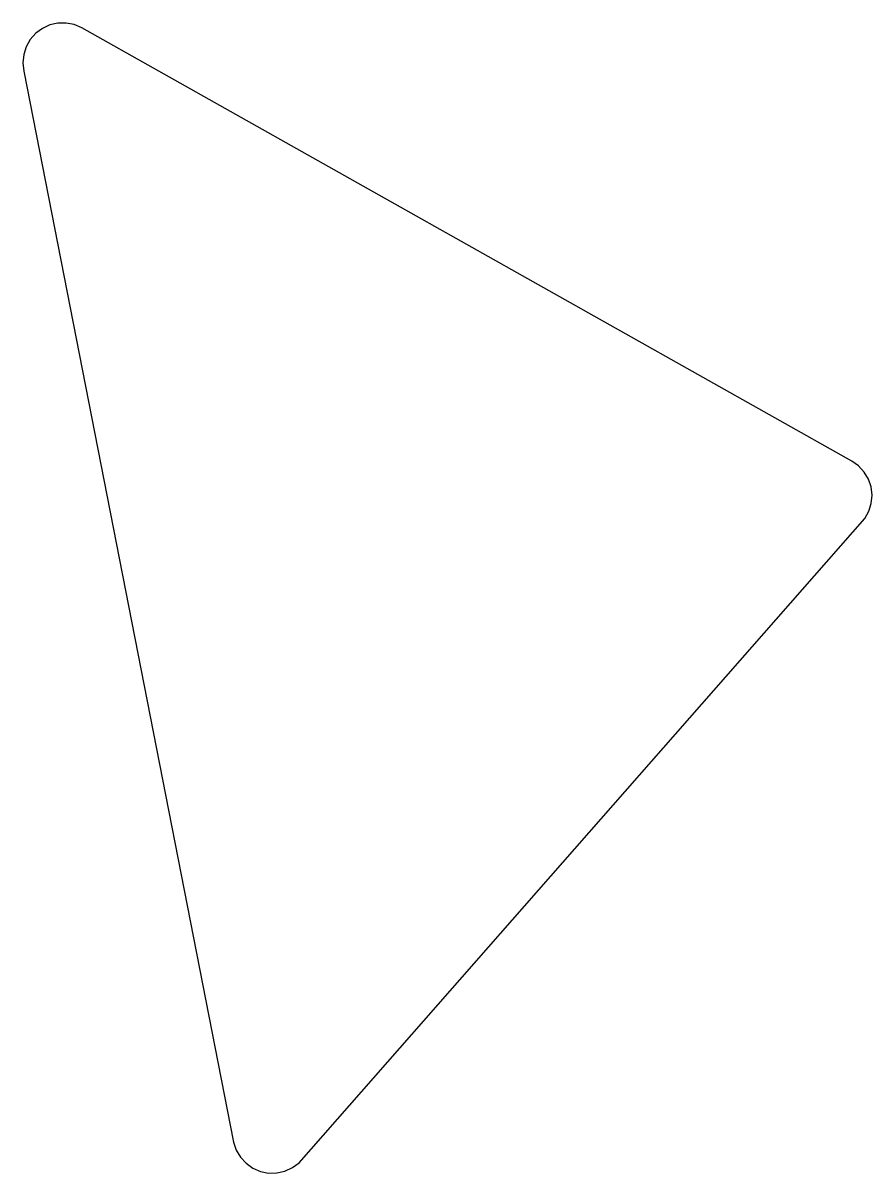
# Model space of a CAD drawing. Header units: metres. Extents: x -31 to 76, y -5 to 140.
import ezdxf

# ---------------------------------------------------------------- set-up
doc = ezdxf.new("R2010")
doc.units = ezdxf.units.M

msp = doc.modelspace()

# ---------------------------------------------------------------- linework, layer by layer
for p, q in [((-29.0527, 139.599), (-29.8908, 138.975)), ((-28.1031, 140.036), (-29.0527, 139.599)), ((-27.0834, 140.266), (-28.1031, 140.036)), ((-26.0382, 140.279), (-27.0834, 140.266)), ((-25.0131, 140.074), (-26.0382, 140.279)), ((-24.0531, 139.66), (-25.0131, 140.074)), ((73.2343, 84.9364), (-24.0531, 139.66)), ((-30.5807, 138.189), (-31.0922, 137.278)), ((-29.8908, 138.975), (-30.5807, 138.189)), ((-31.0922, 137.278), (-31.4031, 136.28)), ((-31.4031, 136.28), (-31.4996, 135.239)), ((-31.4996, 135.239), (-31.3777, 134.201)), ((-31.3777, 134.201), (-4.87766, -1.09923)), ((74.0874, 84.3324), (73.2343, 84.9364)), ((74.7963, 83.5642), (74.0874, 84.3324)), ((75.33, 82.6654), (74.7963, 83.5642)), ((75.6651, 81.6753), (75.33, 82.6654)), ((75.787, 80.6372), (75.6651, 81.6753)), ((75.6905, 79.5964), (75.787, 80.6372)), ((74.8681, 77.6868), (75.3797, 78.5984)), ((75.3797, 78.5984), (75.6905, 79.5964)), ((3.39081, -3.67456), (74.8681, 77.6868)), ((-4.87766, -1.09923), (-4.54253, -2.08934)), ((-4.54253, -2.08934), (-4.00887, -2.98813)), ((-4.00887, -2.98813), (-3.29999, -3.75632)), ((-3.29999, -3.75632), (-2.4469, -4.36035)), ((1.60307, -4.73604), (2.55272, -4.29924)), ((2.55272, -4.29924), (3.39081, -3.67456)), ((-2.4469, -4.36035), (-1.48686, -4.7738)), ((-1.48686, -4.7738), (-0.461823, -4.97862)), ((-0.461823, -4.97862), (0.583359, -4.96584)), ((0.583359, -4.96584), (1.60307, -4.73604))]:
    msp.add_line(p, q)

doc.saveas('drawing.dxf')
